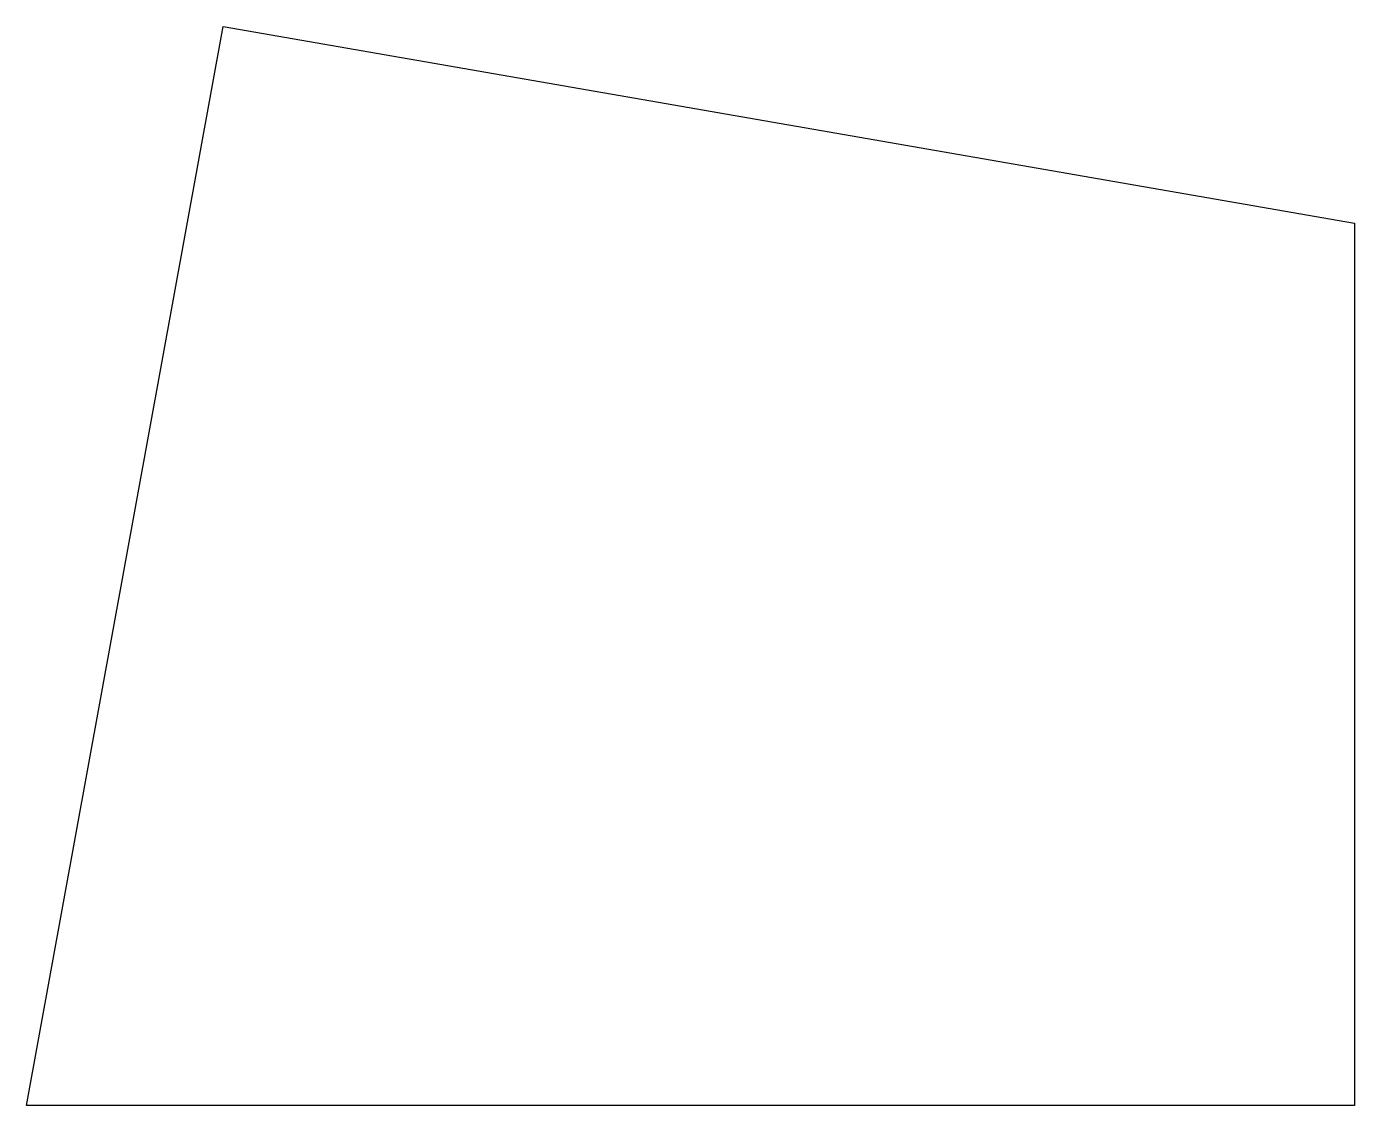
# Model space of a CAD drawing. Extents: x 0 to 135, y 0 to 110.
import ezdxf

# ---------------------------------------------------------------- set-up
doc = ezdxf.new("R2010")
doc.units = 0
doc.layers.add('VISIBLE', color=7, linetype='CONTINUOUS')

msp = doc.modelspace()

# ---------------------------------------------------------------- linework, layer by layer
at = {"layer": 'VISIBLE'}
for p, q in [((0, 0), (20, 109.75)), ((20, 109.75), (135, 89.75)), ((135, 89.75), (135, 0)), ((135, 0), (0, 0))]:
    msp.add_line(p, q, dxfattribs=at)

doc.saveas('drawing.dxf')
